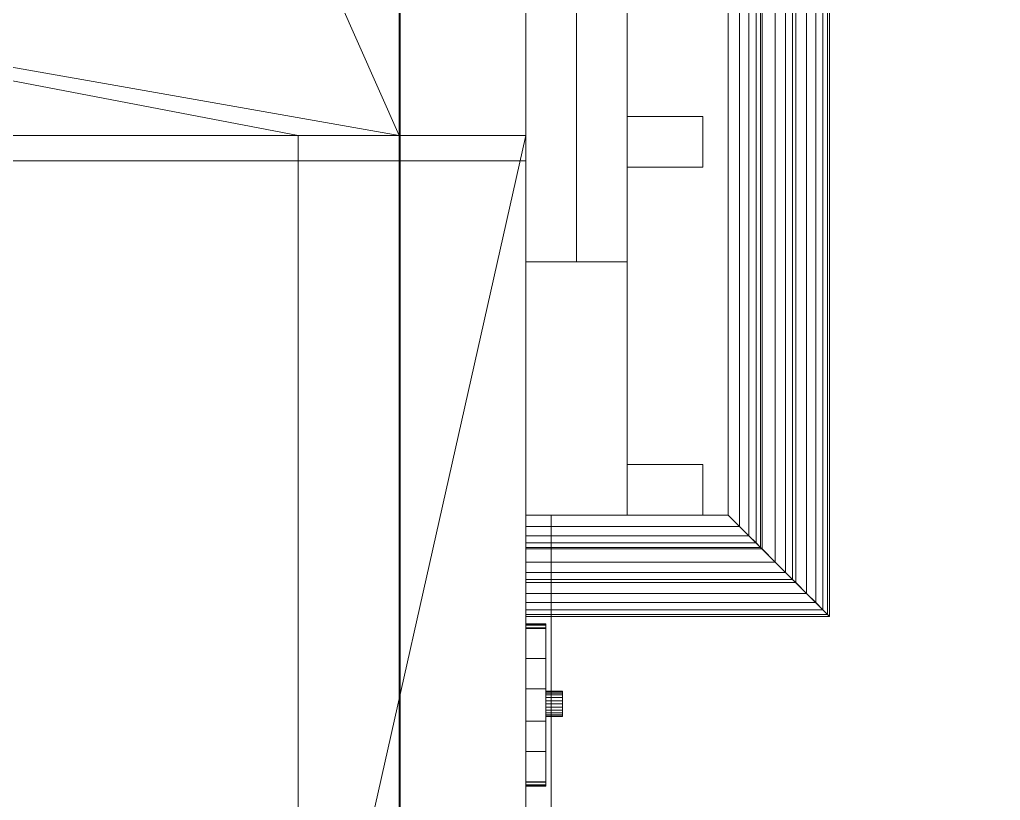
# Model space of a CAD drawing. Header units: inches. Extents: x -97 to 314, y -593 to 0.
# Drawn here: x 66 to 85.38, y -227.63 to -212.21 of the extents above; entities that cross this region are included whole.
import ezdxf

# ---------------------------------------------------------------- set-up
doc = ezdxf.new("R2010")
doc.units = ezdxf.units.IN
doc.header["$MEASUREMENT"] = 0
for name, color, linetype, lineweight in [('A-FLOR', 192, 'Continuous', 13), ('A-GENM', 13, 'Continuous', 9), ('A-ROOF', 132, 'Continuous', 13), ('A-WALL', 113, 'Continuous', 13), ('E-ELEC-FIXT', 91, 'Continuous', 9)]:
    doc.layers.add(name, color=color, linetype=linetype, lineweight=lineweight)

# ---------------------------------------------------------------- blocks, each defined once
blk = doc.blocks.new('Roof_5_9_-1 - Roof_5_9_-1-697546-_3D_')
at = {"layer": 'A-ROOF'}
mesh = blk.add_polyface(dxfattribs=at)
corners = [(73.517, -326.5, 152.714), (73.517, -83, 152.714), (-90.443, -83, 98.898), (-90.443, -326.5, 98.898)]
mesh.append_faces([[corners[k] for k in face] for face in [(0, 1, 2, 3)]])
mesh = blk.add_polyface(dxfattribs=at)
corners = [(73.5, -326.5, 146.5), (-89.5, -326.5, 93), (-89.5, -83, 93), (0, -83, 122.376), (0, -90.266, 122.376), (1.902, -91.5, 123), (73.5, -91.5, 146.5), (11.972, -84.967, 126.305), (8.941, -83, 125.31), (11.972, -83, 126.305)]
mesh.append_faces([[corners[k] for k in face] for face in [(9, 7, 8)]])
mesh.append_faces([[corners[k] for k in face] for face in [(1, 5, 0)]], dxfattribs={"vtx0": -1, "vtx1": -1})
mesh.append_faces([[corners[k] for k in face] for face in [(2, 4, 5), (5, 1, 2)]], dxfattribs={"vtx0": -1, "vtx2": -1})
mesh.append_faces([[corners[k] for k in face] for face in [(6, 0, 5)]], dxfattribs={"vtx1": -1})
mesh.append_faces([[corners[k] for k in face] for face in [(2, 3, 4)]], dxfattribs={"vtx2": -1})
mesh = blk.add_polyface(dxfattribs=at)
corners = [(234, -326.5, 93), (73.5, -326.5, 146.5), (73.5, -91.5, 146.5), (144, -91.5, 123), (147, -89.523, 122), (147, -83, 122), (234, -83, 93), (137.069, -83, 125.31), (134.085, -84.967, 126.305), (134.085, -83, 126.305)]
mesh.append_faces([[corners[k] for k in face] for face in [(9, 7, 8)]])
mesh.append_faces([[corners[k] for k in face] for face in [(6, 4, 5)]], dxfattribs={"vtx0": -1})
mesh.append_faces([[corners[k] for k in face] for face in [(4, 6, 3), (0, 3, 6)]], dxfattribs={"vtx0": -1, "vtx1": -1})
mesh.append_faces([[corners[k] for k in face] for face in [(3, 0, 1)]], dxfattribs={"vtx0": -1, "vtx2": -1})
mesh.append_faces([[corners[k] for k in face] for face in [(1, 2, 3)]], dxfattribs={"vtx2": -1})
mesh = blk.add_polyface(dxfattribs=at)
corners = [(234.962, -326.5, 98.898), (234.962, -83, 98.898), (73.517, -83, 152.714), (73.517, -326.5, 152.714)]
mesh.append_faces([[corners[k] for k in face] for face in [(0, 1, 2, 3)]])
blk = doc.blocks.new('Generic Models 10 - Generic Models 10-759174-_3D_')
at = {"layer": 'A-GENM'}
mesh = blk.add_polyface(dxfattribs=at)
corners = [(29, -215, 93), (29, -239, 93), (76, -239, 93), (76, -215, 93)]
mesh.append_faces([[corners[k] for k in face] for face in [(0, 1, 2, 3)]])
mesh = blk.add_polyface(dxfattribs=at)
corners = [(76, -239, 91), (29, -239, 91), (29, -215, 91), (76, -215, 91)]
mesh.append_faces([[corners[k] for k in face] for face in [(0, 1, 2, 3)]])
mesh = blk.add_polyface(dxfattribs=at)
corners = [(76, -215, 93), (76, -215, 91), (29, -215, 91), (29, -215, 93)]
mesh.append_faces([[corners[k] for k in face] for face in [(0, 1, 2, 3)]])
mesh = blk.add_polyface(dxfattribs=at)
corners = [(76, -239, 93), (76, -239, 91), (76, -215, 91), (76, -215, 93)]
mesh.append_faces([[corners[k] for k in face] for face in [(0, 1, 2, 3)]])
blk = doc.blocks.new('Generic Models 13 - Generic Models 13-762660-_3D_')
at = {"layer": 'A-GENM'}
mesh = blk.add_polyface(dxfattribs=at)
corners = [(76, -164, 53), (76, -166, 53), (80, -166, 53), (80, -222, 53), (76, -222, 53), (76, -224, 53), (82, -224, 53), (82, -164, 53)]
mesh.append_faces([[corners[k] for k in face] for face in [(3, 6, 7, 2)]], dxfattribs={"vtx0": -1, "vtx2": -1})
mesh.append_faces([[corners[k] for k in face] for face in [(0, 1, 2, 7)]], dxfattribs={"vtx2": -1})
mesh.append_faces([[corners[k] for k in face] for face in [(3, 4, 5, 6)]], dxfattribs={"vtx3": -1})
mesh = blk.add_polyface(dxfattribs=at)
corners = [(81.333, -164.667, 52), (81.547, -164.453, 52.133), (81.728, -164.272, 52.308), (81.867, -164.133, 52.518), (81.959, -164.041, 52.752), (82, -164, 53), (82, -224, 53), (81.959, -223.959, 52.752), (81.867, -223.867, 52.518), (81.728, -223.728, 52.308), (81.547, -223.547, 52.133), (81.333, -223.333, 52)]
mesh.append_faces([[corners[k] for k in face] for face in [(6, 7, 4, 5)]], dxfattribs={"vtx1": -1})
mesh.append_faces([[corners[k] for k in face] for face in [(7, 8, 3, 4), (2, 3, 8, 9), (9, 10, 1, 2)]], dxfattribs={"vtx1": -1, "vtx3": -1})
mesh.append_faces([[corners[k] for k in face] for face in [(10, 11, 0, 1)]], dxfattribs={"vtx3": -1})
mesh = blk.add_polyface(dxfattribs=at)
corners = [(80.667, -165.333, 51), (80.926, -165.074, 51.176), (81.132, -164.868, 51.412), (81.271, -164.729, 51.693), (81.333, -164.667, 52), (81.333, -223.333, 52), (81.271, -223.271, 51.693), (81.132, -223.132, 51.412), (80.926, -222.926, 51.176), (80.667, -222.667, 51)]
mesh.append_faces([[corners[k] for k in face] for face in [(5, 6, 3, 4), (0, 1, 8, 9)]], dxfattribs={"vtx1": -1})
mesh.append_faces([[corners[k] for k in face] for face in [(2, 3, 6, 7), (7, 8, 1, 2)]], dxfattribs={"vtx1": -1, "vtx3": -1})
mesh = blk.add_polyface(dxfattribs=at)
corners = [(80, -166, 50), (80.222, -165.778, 50.125), (80.408, -165.592, 50.297), (80.549, -165.451, 50.509), (80.637, -165.363, 50.748), (80.667, -165.333, 51), (80.667, -222.667, 51), (80.637, -222.637, 50.748), (80.549, -222.549, 50.509), (80.408, -222.408, 50.297), (80.222, -222.222, 50.125), (80, -222, 50)]
mesh.append_faces([[corners[k] for k in face] for face in [(6, 7, 4, 5)]], dxfattribs={"vtx1": -1})
mesh.append_faces([[corners[k] for k in face] for face in [(7, 8, 3, 4), (2, 3, 8, 9), (9, 10, 1, 2)]], dxfattribs={"vtx1": -1, "vtx3": -1})
mesh.append_faces([[corners[k] for k in face] for face in [(10, 11, 0, 1)]], dxfattribs={"vtx3": -1})
mesh = blk.add_polyface(dxfattribs=at)
corners = [(76, -217), (76, -222), (76, -222, 53), (76, -166, 53), (76, -166), (76, -171), (76, -171, 41), (76, -217, 41)]
mesh.append_faces([[corners[k] for k in face] for face in [(6, 3, 4, 5)]], dxfattribs={"vtx0": -1})
mesh.append_faces([[corners[k] for k in face] for face in [(3, 6, 7, 2)]], dxfattribs={"vtx0": -1, "vtx2": -1})
mesh.append_faces([[corners[k] for k in face] for face in [(1, 2, 7, 0)]], dxfattribs={"vtx1": -1})
mesh = blk.add_polyface(dxfattribs=at)
corners = [(78, -166, 53), (76, -166, 53), (76, -222, 53), (78, -222, 53)]
mesh.append_faces([[corners[k] for k in face] for face in [(0, 1, 2, 3)]])
mesh = blk.add_polyface(dxfattribs=at)
corners = [(78, -166, 50), (78, -222, 50), (78, -222, 53), (78, -166, 53)]
mesh.append_faces([[corners[k] for k in face] for face in [(0, 1, 2, 3)]])
mesh = blk.add_polyface(dxfattribs=at)
corners = [(80, -166, 53), (78, -166, 53), (78, -222, 53), (80, -222, 53)]
mesh.append_faces([[corners[k] for k in face] for face in [(0, 1, 2, 3)]])
mesh = blk.add_polyface(dxfattribs=at)
corners = [(80, -222, 50), (78, -222, 50), (78, -166, 50), (80, -166, 50)]
mesh.append_faces([[corners[k] for k in face] for face in [(0, 1, 2, 3)]])
mesh = blk.add_polyface(dxfattribs=at)
corners = [(78, -217), (78, -217, 41), (78, -171, 41), (78, -171), (78, -166), (78, -166, 53), (78, -222, 53), (78, -222)]
mesh.append_faces([[corners[k] for k in face] for face in [(1, 2, 5, 6)]], dxfattribs={"vtx1": -1, "vtx3": -1})
mesh.append_faces([[corners[k] for k in face] for face in [(7, 0, 1, 6)]], dxfattribs={"vtx2": -1})
mesh.append_faces([[corners[k] for k in face] for face in [(2, 3, 4, 5)]], dxfattribs={"vtx3": -1})
mesh = blk.add_polyface(dxfattribs=at)
corners = [(80, -166, 50), (80, -222, 50), (80, -222, 53), (80, -166, 53)]
mesh.append_faces([[corners[k] for k in face] for face in [(0, 1, 2, 3)]])
mesh = blk.add_polyface(dxfattribs=at)
corners = [(80, -222, 53), (80, -222, 50), (80, -166, 50), (80, -166, 53)]
mesh.append_faces([[corners[k] for k in face] for face in [(0, 1, 2, 3)]])
mesh = blk.add_polyface(dxfattribs=at)
corners = [(76, -217, 41), (76, -171, 41), (76, -171), (76, -177), (76, -177, 35), (76, -211, 35), (76, -211), (76, -217)]
mesh.append_faces([[corners[k] for k in face] for face in [(4, 5, 0, 1)]], dxfattribs={"vtx1": -1, "vtx3": -1})
mesh.append_faces([[corners[k] for k in face] for face in [(2, 3, 4, 1)]], dxfattribs={"vtx2": -1})
mesh.append_faces([[corners[k] for k in face] for face in [(5, 6, 7, 0)]], dxfattribs={"vtx3": -1})
mesh = blk.add_polyface(dxfattribs=at)
corners = [(77, -171, 41), (76, -171, 41), (76, -217, 41), (77, -217, 41)]
mesh.append_faces([[corners[k] for k in face] for face in [(0, 1, 2, 3)]])
mesh = blk.add_polyface(dxfattribs=at)
corners = [(78, -217, 41), (76, -217, 41), (76, -171, 41), (78, -171, 41)]
mesh.append_faces([[corners[k] for k in face] for face in [(0, 1, 2, 3)]])
mesh = blk.add_polyface(dxfattribs=at)
corners = [(77, -217, 41), (77, -217), (77, -211), (77, -211, 35), (77, -177, 35), (77, -177), (77, -171), (77, -171, 41)]
mesh.append_faces([[corners[k] for k in face] for face in [(3, 0, 1, 2)]], dxfattribs={"vtx0": -1})
mesh.append_faces([[corners[k] for k in face] for face in [(0, 3, 4, 7)]], dxfattribs={"vtx0": -1, "vtx2": -1})
mesh.append_faces([[corners[k] for k in face] for face in [(6, 7, 4, 5)]], dxfattribs={"vtx1": -1})
mesh = blk.add_polyface(dxfattribs=at)
corners = [(77, -217), (76, -217), (76, -211), (77, -211)]
mesh.append_faces([[corners[k] for k in face] for face in [(0, 1, 2, 3)]])
mesh = blk.add_polyface(dxfattribs=at)
corners = [(78, -214.125, 50), (79.5, -214.125, 50), (79.5, -214.125, 48.5), (78, -214.125, 48.5)]
mesh.append_faces([[corners[k] for k in face] for face in [(0, 1, 2, 3)]])
mesh = blk.add_polyface(dxfattribs=at)
corners = [(78, -215.125, 48.5), (78, -214.125, 48.5), (79.5, -214.125, 48.5), (79.5, -215.125, 48.5)]
mesh.append_faces([[corners[k] for k in face] for face in [(0, 1, 2, 3)]])
mesh = blk.add_polyface(dxfattribs=at)
corners = [(79.5, -215.125, 50), (79.5, -214.125, 50), (78, -214.125, 50), (78, -215.125, 50)]
mesh.append_faces([[corners[k] for k in face] for face in [(0, 1, 2, 3)]])
mesh = blk.add_polyface(dxfattribs=at)
corners = [(78, -215.125, 50), (78, -214.125, 50), (78, -214.125, 48.5), (78, -215.125, 48.5)]
mesh.append_faces([[corners[k] for k in face] for face in [(0, 1, 2, 3)]])
mesh = blk.add_polyface(dxfattribs=at)
corners = [(79.5, -215.125, 48.5), (79.5, -214.125, 48.5), (79.5, -214.125, 50), (79.5, -215.125, 50)]
mesh.append_faces([[corners[k] for k in face] for face in [(0, 1, 2, 3)]])
mesh = blk.add_polyface(dxfattribs=at)
corners = [(79.5, -215.125, 48.5), (79.5, -215.125, 50), (78, -215.125, 50), (78, -215.125, 48.5)]
mesh.append_faces([[corners[k] for k in face] for face in [(0, 1, 2, 3)]])
mesh = blk.add_polyface(dxfattribs=at)
corners = [(77, -217, 41), (76, -217, 41), (76, -217), (77, -217)]
mesh.append_faces([[corners[k] for k in face] for face in [(0, 1, 2, 3)]])
mesh = blk.add_polyface(dxfattribs=at)
corners = [(78, -217), (76, -217), (76, -217, 41), (78, -217, 41)]
mesh.append_faces([[corners[k] for k in face] for face in [(0, 1, 2, 3)]])
mesh = blk.add_polyface(dxfattribs=at)
corners = [(78, -222), (76, -222), (76, -217), (78, -217)]
mesh.append_faces([[corners[k] for k in face] for face in [(0, 1, 2, 3)]])
mesh = blk.add_polyface(dxfattribs=at)
corners = [(78, -221, 50), (79.5, -221, 50), (79.5, -221, 48.5), (78, -221, 48.5)]
mesh.append_faces([[corners[k] for k in face] for face in [(0, 1, 2, 3)]])
mesh = blk.add_polyface(dxfattribs=at)
corners = [(78, -222, 48.5), (78, -221, 48.5), (79.5, -221, 48.5), (79.5, -222, 48.5)]
mesh.append_faces([[corners[k] for k in face] for face in [(0, 1, 2, 3)]])
mesh = blk.add_polyface(dxfattribs=at)
corners = [(79.5, -222, 50), (79.5, -221, 50), (78, -221, 50), (78, -222, 50)]
mesh.append_faces([[corners[k] for k in face] for face in [(0, 1, 2, 3)]])
mesh = blk.add_polyface(dxfattribs=at)
corners = [(78, -222, 50), (78, -221, 50), (78, -221, 48.5), (78, -222, 48.5)]
mesh.append_faces([[corners[k] for k in face] for face in [(0, 1, 2, 3)]])
mesh = blk.add_polyface(dxfattribs=at)
corners = [(79.5, -222, 48.5), (79.5, -221, 48.5), (79.5, -221, 50), (79.5, -222, 50)]
mesh.append_faces([[corners[k] for k in face] for face in [(0, 1, 2, 3)]])
mesh = blk.add_polyface(dxfattribs=at)
corners = [(76, -222, 50), (76, -222.222, 50.125), (76, -222.408, 50.297), (76, -222.549, 50.509), (76, -222.637, 50.748), (76, -222.667, 51), (76, -222.926, 51.176), (76, -223.132, 51.412), (76, -223.271, 51.693), (76, -223.333, 52), (76, -223.547, 52.133), (76, -223.728, 52.308), (76, -223.867, 52.518), (76, -223.959, 52.752), (76, -224, 53), (76, -222, 53)]
mesh.append_faces([[corners[k] for k in face] for face in [(5, 15, 0)]], dxfattribs={"vtx0": -1, "vtx2": -1})
mesh.append_faces([[corners[k] for k in face] for face in [(15, 5, 6, 7), (15, 11, 12, 13), (15, 9, 10, 11)]], dxfattribs={"vtx0": -1, "vtx3": -1})
mesh.append_faces([[corners[k] for k in face] for face in [(14, 15, 13)]], dxfattribs={"vtx1": -1})
mesh.append_faces([[corners[k] for k in face] for face in [(4, 5, 0, 3), (8, 9, 15, 7)]], dxfattribs={"vtx1": -1, "vtx2": -1})
mesh.append_faces([[corners[k] for k in face] for face in [(0, 1, 2, 3)]], dxfattribs={"vtx3": -1})
mesh = blk.add_polyface(dxfattribs=at)
corners = [(80, -222, 50), (76, -222, 50), (76, -222, 53), (80, -222, 53)]
mesh.append_faces([[corners[k] for k in face] for face in [(0, 1, 2, 3)]])
mesh = blk.add_polyface(dxfattribs=at)
corners = [(80, -222, 50), (80.222, -222.222, 50.125), (80.408, -222.408, 50.297), (80.549, -222.549, 50.509), (80.637, -222.637, 50.748), (80.667, -222.667, 51), (76, -222.667, 51), (76, -222.637, 50.748), (76, -222.549, 50.509), (76, -222.408, 50.297), (76, -222.222, 50.125), (76, -222, 50)]
mesh.append_faces([[corners[k] for k in face] for face in [(6, 7, 4, 5)]], dxfattribs={"vtx1": -1})
mesh.append_faces([[corners[k] for k in face] for face in [(7, 8, 3, 4), (2, 3, 8, 9), (9, 10, 1, 2)]], dxfattribs={"vtx1": -1, "vtx3": -1})
mesh.append_faces([[corners[k] for k in face] for face in [(10, 11, 0, 1)]], dxfattribs={"vtx3": -1})
mesh = blk.add_polyface(dxfattribs=at)
corners = [(78, -222, 53), (76, -222, 53), (76, -222), (78, -222)]
mesh.append_faces([[corners[k] for k in face] for face in [(0, 1, 2, 3)]])
mesh = blk.add_polyface(dxfattribs=at)
corners = [(79.5, -222, 48.5), (79.5, -222, 50), (78, -222, 50), (78, -222, 48.5)]
mesh.append_faces([[corners[k] for k in face] for face in [(0, 1, 2, 3)]])
mesh = blk.add_polyface(dxfattribs=at)
corners = [(80, -222, 53), (78, -222, 53), (78, -222, 50), (80, -222, 50)]
mesh.append_faces([[corners[k] for k in face] for face in [(0, 1, 2, 3)]])
mesh = blk.add_polyface(dxfattribs=at)
corners = [(80.667, -222.667, 51), (80.926, -222.926, 51.176), (81.132, -223.132, 51.412), (81.271, -223.271, 51.693), (81.333, -223.333, 52), (76, -223.333, 52), (76, -223.271, 51.693), (76, -223.132, 51.412), (76, -222.926, 51.176), (76, -222.667, 51)]
mesh.append_faces([[corners[k] for k in face] for face in [(5, 6, 3, 4)]], dxfattribs={"vtx1": -1})
mesh.append_faces([[corners[k] for k in face] for face in [(2, 3, 6, 7), (7, 8, 1, 2)]], dxfattribs={"vtx1": -1, "vtx3": -1})
mesh.append_faces([[corners[k] for k in face] for face in [(8, 9, 0, 1)]], dxfattribs={"vtx3": -1})
mesh = blk.add_polyface(dxfattribs=at)
corners = [(81.333, -223.333, 52), (81.547, -223.547, 52.133), (81.728, -223.728, 52.308), (81.867, -223.867, 52.518), (81.959, -223.959, 52.752), (82, -224, 53), (76, -224, 53), (76, -223.959, 52.752), (76, -223.867, 52.518), (76, -223.728, 52.308), (76, -223.547, 52.133), (76, -223.333, 52)]
mesh.append_faces([[corners[k] for k in face] for face in [(6, 7, 4, 5)]], dxfattribs={"vtx1": -1})
mesh.append_faces([[corners[k] for k in face] for face in [(7, 8, 3, 4), (2, 3, 8, 9), (9, 10, 1, 2)]], dxfattribs={"vtx1": -1, "vtx3": -1})
mesh.append_faces([[corners[k] for k in face] for face in [(10, 11, 0, 1)]], dxfattribs={"vtx3": -1})
blk = doc.blocks.new('Switch 11 - Switch 11-649433-_3D_')
at = {"layer": 'E-ELEC-FIXT'}
mesh = blk.add_polyface(dxfattribs=at)
corners = [(-0.271, 0.724, 1.683), (-0.262, 0.724, 1.748), (-0.237, 0.724, 1.808), (-0.198, 0.724, 1.86), (-0.146, 0.724, 1.9), (-0.086, 0.724, 1.925), (-0.021, 0.724, 1.933), (0.044, 0.724, 1.925), (0.104, 0.724, 1.9), (0.156, 0.724, 1.86), (0.196, 0.724, 1.808), (0.221, 0.724, 1.748), (0.229, 0.724, 1.683), (0.221, 0.724, 1.619), (0.196, 0.724, 1.558), (0.156, 0.724, 1.507), (0.104, 0.724, 1.467), (0.044, 0.724, 1.442), (-0.021, 0.724, 1.433), (-0.086, 0.724, 1.442), (-0.146, 0.724, 1.467), (-0.198, 0.724, 1.507), (-0.237, 0.724, 1.558), (-0.262, 0.724, 1.619)]
mesh.append_faces([[corners[k] for k in face] for face in [(11, 9, 10), (22, 20, 21)]], dxfattribs={"vtx0": -1})
mesh.append_faces([[corners[k] for k in face] for face in [(22, 3, 9, 11), (13, 18, 20, 22)]], dxfattribs={"vtx0": -1, "vtx1": -1, "vtx2": -1, "vtx3": -1})
mesh.append_faces([[corners[k] for k in face] for face in [(5, 6, 7), (18, 19, 20)]], dxfattribs={"vtx2": -1})
mesh.append_faces([[corners[k] for k in face] for face in [(7, 8, 9, 5), (3, 4, 5, 9), (11, 12, 13, 22), (16, 17, 18, 13), (22, 23, 0, 3)]], dxfattribs={"vtx2": -1, "vtx3": -1})
mesh.append_faces([[corners[k] for k in face] for face in [(0, 1, 2, 3), (13, 14, 15, 16)]], dxfattribs={"vtx3": -1})
mesh = blk.add_polyface(dxfattribs=at)
corners = [(-0.271, 0.724, 1.683), (-0.262, 0.724, 1.619), (-0.237, 0.724, 1.558), (-0.198, 0.724, 1.507), (-0.146, 0.724, 1.467), (-0.086, 0.724, 1.442), (-0.021, 0.724, 1.433), (0.044, 0.724, 1.442), (0.104, 0.724, 1.467), (0.156, 0.724, 1.507), (0.196, 0.724, 1.558), (0.221, 0.724, 1.619), (0.229, 0.724, 1.683), (0.229, 0.395, 1.683), (0.221, 0.395, 1.619), (0.196, 0.395, 1.558), (0.156, 0.395, 1.507), (0.104, 0.395, 1.467), (0.044, 0.395, 1.442), (-0.021, 0.395, 1.433), (-0.086, 0.395, 1.442), (-0.146, 0.395, 1.467), (-0.198, 0.395, 1.507), (-0.237, 0.395, 1.558), (-0.262, 0.395, 1.619), (-0.271, 0.395, 1.683)]
mesh.append_faces([[corners[k] for k in face] for face in [(13, 14, 11, 12), (0, 1, 24, 25)]], dxfattribs={"vtx1": -1})
mesh.append_faces([[corners[k] for k in face] for face in [(14, 15, 10, 11), (16, 17, 8, 9), (15, 16, 9, 10), (17, 18, 7, 8), (6, 7, 18, 19), (19, 20, 5, 6), (20, 21, 4, 5), (22, 23, 2, 3), (21, 22, 3, 4), (23, 24, 1, 2)]], dxfattribs={"vtx1": -1, "vtx3": -1})
mesh = blk.add_polyface(dxfattribs=at)
corners = [(0.229, 0.724, 1.683), (0.221, 0.724, 1.748), (0.196, 0.724, 1.808), (0.156, 0.724, 1.86), (0.104, 0.724, 1.9), (0.044, 0.724, 1.925), (-0.021, 0.724, 1.933), (-0.086, 0.724, 1.925), (-0.146, 0.724, 1.9), (-0.198, 0.724, 1.86), (-0.237, 0.724, 1.808), (-0.262, 0.724, 1.748), (-0.271, 0.724, 1.683), (-0.271, 0.395, 1.683), (-0.262, 0.395, 1.748), (-0.237, 0.395, 1.808), (-0.198, 0.395, 1.86), (-0.146, 0.395, 1.9), (-0.086, 0.395, 1.925), (-0.021, 0.395, 1.933), (0.044, 0.395, 1.925), (0.104, 0.395, 1.9), (0.156, 0.395, 1.86), (0.196, 0.395, 1.808), (0.221, 0.395, 1.748), (0.229, 0.395, 1.683)]
mesh.append_faces([[corners[k] for k in face] for face in [(13, 14, 11, 12), (0, 1, 24, 25)]], dxfattribs={"vtx1": -1})
mesh.append_faces([[corners[k] for k in face] for face in [(14, 15, 10, 11), (16, 17, 8, 9), (15, 16, 9, 10), (17, 18, 7, 8), (6, 7, 18, 19), (19, 20, 5, 6), (20, 21, 4, 5), (22, 23, 2, 3), (21, 22, 3, 4), (23, 24, 1, 2)]], dxfattribs={"vtx1": -1, "vtx3": -1})
mesh = blk.add_polyface(dxfattribs=at)
corners = [(-0.317, 0.395, 3.265), (0.317, 0.395, 3.265), (0.921, 0.395, 3.224), (1.522, 0.395, 3.145), (1.575, 0.395, 2.611), (1.605, 0.395, 2.075), (1.605, 0.395, 1.632), (1.582, 0.395, 0.874), (1.514, 0.395, 0.119), (0.917, 0.395, 0.04), (0.317, 0.395), (-0.317, 0.395), (-0.917, 0.395, 0.04), (-1.514, 0.395, 0.119), (-1.582, 0.395, 0.874), (-1.605, 0.395, 1.632), (-1.605, 0.395, 2.075), (-1.575, 0.395, 2.611), (-1.522, 0.395, 3.145), (-0.921, 0.395, 3.224)]
mesh.append_faces([[corners[k] for k in face] for face in [(19, 17, 18), (4, 2, 3)]], dxfattribs={"vtx0": -1})
mesh.append_faces([[corners[k] for k in face] for face in [(5, 1, 2, 4)]], dxfattribs={"vtx0": -1, "vtx2": -1})
mesh.append_faces([[corners[k] for k in face] for face in [(11, 14, 15, 6), (1, 5, 6, 15)]], dxfattribs={"vtx0": -1, "vtx2": -1, "vtx3": -1})
mesh.append_faces([[corners[k] for k in face] for face in [(9, 10, 7, 8)]], dxfattribs={"vtx1": -1})
mesh.append_faces([[corners[k] for k in face] for face in [(16, 17, 19, 0), (15, 16, 0, 1), (6, 7, 10, 11)]], dxfattribs={"vtx1": -1, "vtx3": -1})
mesh.append_faces([[corners[k] for k in face] for face in [(12, 13, 14, 11)]], dxfattribs={"vtx2": -1})
mesh = blk.add_polyface(dxfattribs=at)
corners = [(-1.522, 0.395, 3.145), (-1.575, 0.395, 2.611), (-1.605, 0.395, 2.075), (-1.605, 0, 2.075), (-1.575, 0, 2.611), (-1.522, 0, 3.145)]
mesh.append_faces([[corners[k] for k in face] for face in [(2, 3, 4, 1), (5, 0, 1, 4)]], dxfattribs={"vtx2": -1})
mesh = blk.add_polyface(dxfattribs=at)
corners = [(-1.605, 0.395, 1.632), (-1.605, 0, 1.632), (-1.605, 0, 2.075), (-1.605, 0.395, 2.075)]
mesh.append_faces([[corners[k] for k in face] for face in [(0, 1, 2, 3)]])
mesh = blk.add_polyface(dxfattribs=at)
corners = [(-1.605, 0.395, 1.632), (-1.582, 0.395, 0.874), (-1.514, 0.395, 0.119), (-1.514, 0, 0.119), (-1.582, 0, 0.874), (-1.605, 0, 1.632)]
mesh.append_faces([[corners[k] for k in face] for face in [(5, 0, 1, 4)]], dxfattribs={"vtx2": -1})
mesh.append_faces([[corners[k] for k in face] for face in [(1, 2, 3, 4)]], dxfattribs={"vtx3": -1})
mesh = blk.add_polyface(dxfattribs=at)
corners = [(-0.317, 0.395, 3.265), (-0.921, 0.395, 3.224), (-1.522, 0.395, 3.145), (-1.522, 0, 3.145), (-0.921, 0, 3.224), (-0.317, 0, 3.265)]
mesh.append_faces([[corners[k] for k in face] for face in [(1, 2, 3, 4), (4, 5, 0, 1)]], dxfattribs={"vtx3": -1})
mesh = blk.add_polyface(dxfattribs=at)
corners = [(-1.514, 0.395, 0.119), (-0.917, 0.395, 0.04), (-0.317, 0.395), (-0.317, 0), (-0.917, 0, 0.04), (-1.514, 0, 0.119)]
mesh.append_faces([[corners[k] for k in face] for face in [(1, 2, 3, 4), (4, 5, 0, 1)]], dxfattribs={"vtx3": -1})
mesh = blk.add_polyface(dxfattribs=at)
corners = [(0.317, 0.395), (0.317, 0), (-0.317, 0), (-0.317, 0.395)]
mesh.append_faces([[corners[k] for k in face] for face in [(0, 1, 2, 3)]])
mesh = blk.add_polyface(dxfattribs=at)
corners = [(-0.317, 0.395, 3.265), (-0.317, 0, 3.265), (0.317, 0, 3.265), (0.317, 0.395, 3.265)]
mesh.append_faces([[corners[k] for k in face] for face in [(0, 1, 2, 3)]])
mesh = blk.add_polyface(dxfattribs=at)
corners = [(-0.271, 0.395, 1.683), (-0.262, 0.395, 1.619), (-0.237, 0.395, 1.558), (-0.198, 0.395, 1.507), (-0.146, 0.395, 1.467), (-0.086, 0.395, 1.442), (-0.021, 0.395, 1.433), (0.044, 0.395, 1.442), (0.104, 0.395, 1.467), (0.156, 0.395, 1.507), (0.196, 0.395, 1.558), (0.221, 0.395, 1.619), (0.229, 0.395, 1.683), (0.221, 0.395, 1.748), (0.196, 0.395, 1.808), (0.156, 0.395, 1.86), (0.104, 0.395, 1.9), (0.044, 0.395, 1.925), (-0.021, 0.395, 1.933), (-0.086, 0.395, 1.925), (-0.146, 0.395, 1.9), (-0.198, 0.395, 1.86), (-0.237, 0.395, 1.808), (-0.262, 0.395, 1.748)]
mesh.append_faces([[corners[k] for k in face] for face in [(21, 19, 20), (13, 11, 12)]], dxfattribs={"vtx0": -1})
mesh.append_faces([[corners[k] for k in face] for face in [(15, 11, 13, 14)]], dxfattribs={"vtx0": -1, "vtx1": -1})
mesh.append_faces([[corners[k] for k in face] for face in [(4, 8, 11, 15), (21, 2, 15, 19)]], dxfattribs={"vtx0": -1, "vtx1": -1, "vtx2": -1, "vtx3": -1})
mesh.append_faces([[corners[k] for k in face] for face in [(9, 10, 11, 8), (4, 5, 6), (22, 23, 0, 21), (17, 18, 19)]], dxfattribs={"vtx2": -1})
mesh.append_faces([[corners[k] for k in face] for face in [(6, 7, 8, 4), (2, 3, 4, 15), (0, 1, 2, 21), (15, 16, 17, 19)]], dxfattribs={"vtx2": -1, "vtx3": -1})
mesh = blk.add_polyface(dxfattribs=at)
corners = [(0.317, 0.395), (0.917, 0.395, 0.04), (1.514, 0.395, 0.119), (1.514, 0, 0.119), (0.917, 0, 0.04), (0.317, 0)]
mesh.append_faces([[corners[k] for k in face] for face in [(1, 2, 3, 4), (4, 5, 0, 1)]], dxfattribs={"vtx3": -1})
mesh = blk.add_polyface(dxfattribs=at)
corners = [(1.522, 0.395, 3.145), (0.921, 0.395, 3.224), (0.317, 0.395, 3.265), (0.317, 0, 3.265), (0.921, 0, 3.224), (1.522, 0, 3.145)]
mesh.append_faces([[corners[k] for k in face] for face in [(1, 2, 3, 4), (4, 5, 0, 1)]], dxfattribs={"vtx3": -1})
mesh = blk.add_polyface(dxfattribs=at)
corners = [(1.514, 0.395, 0.119), (1.582, 0.395, 0.874), (1.605, 0.395, 1.632), (1.605, 0, 1.632), (1.582, 0, 0.874), (1.514, 0, 0.119)]
mesh.append_faces([[corners[k] for k in face] for face in [(5, 0, 1, 4)]], dxfattribs={"vtx2": -1})
mesh.append_faces([[corners[k] for k in face] for face in [(1, 2, 3, 4)]], dxfattribs={"vtx3": -1})
mesh = blk.add_polyface(dxfattribs=at)
corners = [(1.605, 0.395, 2.075), (1.575, 0.395, 2.611), (1.522, 0.395, 3.145), (1.522, 0, 3.145), (1.575, 0, 2.611), (1.605, 0, 2.075)]
mesh.append_faces([[corners[k] for k in face] for face in [(2, 3, 4, 1), (5, 0, 1, 4)]], dxfattribs={"vtx2": -1})
mesh = blk.add_polyface(dxfattribs=at)
corners = [(1.605, 0.395, 2.075), (1.605, 0, 2.075), (1.605, 0, 1.632), (1.605, 0.395, 1.632)]
mesh.append_faces([[corners[k] for k in face] for face in [(0, 1, 2, 3)]])
mesh = blk.add_polyface(dxfattribs=at)
corners = [(-0.317, 0, 3.265), (-0.921, 0, 3.224), (-1.522, 0, 3.145), (-1.575, 0, 2.611), (-1.605, 0, 2.075), (-1.605, 0, 1.632), (-1.582, 0, 0.874), (-1.514, 0, 0.119), (-0.917, 0, 0.04), (-0.317, 0), (0.317, 0), (0.917, 0, 0.04), (1.514, 0, 0.119), (1.582, 0, 0.874), (1.605, 0, 1.632), (1.605, 0, 2.075), (1.575, 0, 2.611), (1.522, 0, 3.145), (0.921, 0, 3.224), (0.317, 0, 3.265)]
mesh.append_faces([[corners[k] for k in face] for face in [(18, 16, 17), (3, 1, 2)]], dxfattribs={"vtx0": -1})
mesh.append_faces([[corners[k] for k in face] for face in [(4, 0, 1, 3), (0, 4, 5, 19)]], dxfattribs={"vtx0": -1, "vtx2": -1})
mesh.append_faces([[corners[k] for k in face] for face in [(10, 13, 14, 5)]], dxfattribs={"vtx0": -1, "vtx2": -1, "vtx3": -1})
mesh.append_faces([[corners[k] for k in face] for face in [(8, 9, 6, 7)]], dxfattribs={"vtx1": -1})
mesh.append_faces([[corners[k] for k in face] for face in [(14, 15, 19, 5)]], dxfattribs={"vtx1": -1, "vtx2": -1, "vtx3": -1})
mesh.append_faces([[corners[k] for k in face] for face in [(15, 16, 18, 19), (5, 6, 9, 10)]], dxfattribs={"vtx1": -1, "vtx3": -1})
mesh.append_faces([[corners[k] for k in face] for face in [(11, 12, 13, 10)]], dxfattribs={"vtx2": -1})

msp = doc.modelspace()

# ---------------------------------------------------------------- block references
at = {"layer": 'A-GENM'}
for name in ['Generic Models 13 - Generic Models 13-762660-_3D_', 'Generic Models 10 - Generic Models 10-759174-_3D_']:
    msp.add_blockref(name, (0, 0), dxfattribs=at)
at = {"layer": 'A-ROOF'}
msp.add_blockref('Roof_5_9_-1 - Roof_5_9_-1-697546-_3D_', (0, 0), dxfattribs=at)
at = {"layer": 'E-ELEC-FIXT', "rotation": 269.9999999999997}
msp.add_blockref('Switch 11 - Switch 11-649433-_3D_', (76, -225.75, 42), dxfattribs=at)

# ---------------------------------------------------------------- meshes
at = {"layer": 'A-FLOR'}
mesh = msp.add_polyface(dxfattribs=at)
corners = [(-96, -332.5, -5.906), (-96, -83, -5.906), (0, -83, -5.906), (0, 0, -5.906), (147, 0, -5.906), (147, -87, -5.906), (240.5, -87, -5.906), (240.5, -331, -5.906), (115.5, -331, -5.906), (115.5, -326.5, -5.906), (109, -326.5, -5.906), (109, -331, -5.906), (71.5, -331, -5.906), (71.5, -275.57, -5.906), (36.5, -275.57, -5.906), (36.5, -331, -5.906), (-91.5, -331, -5.906), (-91.5, -332.5, -5.906)]
mesh.append_faces([[corners[k] for k in face] for face in [(5, 13, 2)]], dxfattribs={"vtx0": -1, "vtx1": -1, "vtx2": -1})
mesh.append_faces([[corners[k] for k in face] for face in [(7, 9, 13, 5)]], dxfattribs={"vtx0": -1, "vtx1": -1, "vtx2": -1, "vtx3": -1})
mesh.append_faces([[corners[k] for k in face] for face in [(2, 13, 14, 1), (13, 9, 10)]], dxfattribs={"vtx0": -1, "vtx2": -1})
mesh.append_faces([[corners[k] for k in face] for face in [(6, 7, 5)]], dxfattribs={"vtx1": -1})
mesh.append_faces([[corners[k] for k in face] for face in [(7, 8, 9)]], dxfattribs={"vtx2": -1})
mesh.append_faces([[corners[k] for k in face] for face in [(14, 15, 16, 1)]], dxfattribs={"vtx2": -1, "vtx3": -1})
mesh.append_faces([[corners[k] for k in face] for face in [(16, 17, 0, 1), (10, 11, 12, 13), (2, 3, 4, 5)]], dxfattribs={"vtx3": -1})
mesh = msp.add_polyface(dxfattribs=at)
corners = [(-96, -332.5), (-91.5, -332.5), (-91.5, -331), (36.5, -331), (36.5, -275.57), (71.5, -275.57), (71.5, -331), (109, -331), (109, -326.5), (115.5, -326.5), (115.5, -331), (240.5, -331), (240.5, -87), (147, -87), (147, 0), (0, 0), (0, -83), (-96, -83)]
mesh.append_faces([[corners[k] for k in face] for face in [(8, 5, 6, 7)]], dxfattribs={"vtx0": -1})
mesh.append_faces([[corners[k] for k in face] for face in [(13, 5, 11, 12), (9, 5, 8)]], dxfattribs={"vtx0": -1, "vtx1": -1})
mesh.append_faces([[corners[k] for k in face] for face in [(9, 11, 5)]], dxfattribs={"vtx0": -1, "vtx1": -1, "vtx2": -1})
mesh.append_faces([[corners[k] for k in face] for face in [(4, 16, 17, 2), (16, 4, 5, 13)]], dxfattribs={"vtx0": -1, "vtx2": -1, "vtx3": -1})
mesh.append_faces([[corners[k] for k in face] for face in [(10, 11, 9), (3, 4, 2)]], dxfattribs={"vtx1": -1})
mesh.append_faces([[corners[k] for k in face] for face in [(14, 15, 16, 13), (0, 1, 2, 17)]], dxfattribs={"vtx2": -1})
at = {"layer": 'A-WALL'}
mesh = msp.add_polyface(dxfattribs=at)
corners = [(76, -214.5), (71.5, -214.5), (33.5, -214.5), (29, -214.5), (29, -210), (43, -210), (43.5, -210), (48, -210), (76, -210)]
mesh.append_faces([[corners[k] for k in face] for face in [(7, 1, 2, 6)]], dxfattribs={"vtx0": -1, "vtx2": -1})
mesh.append_faces([[corners[k] for k in face] for face in [(5, 6, 2, 4)]], dxfattribs={"vtx1": -1, "vtx2": -1})
mesh.append_faces([[corners[k] for k in face] for face in [(2, 3, 4), (8, 0, 1, 7)]], dxfattribs={"vtx2": -1})
mesh = msp.add_polyface(dxfattribs=at)
corners = [(29, -214.5, 131.894), (73.5, -214.5, 146.5), (73.5, -210, 146.5), (71.5, -210, 145.844), (48, -210, 138.13), (43.5, -210, 136.653), (33.5, -210, 133.371), (29, -210, 131.894)]
mesh.append_faces([[corners[k] for k in face] for face in [(0, 6, 7)]], dxfattribs={"vtx0": -1})
mesh.append_faces([[corners[k] for k in face] for face in [(6, 0, 5)]], dxfattribs={"vtx0": -1, "vtx1": -1})
mesh.append_faces([[corners[k] for k in face] for face in [(0, 1, 4), (3, 4, 1), (4, 5, 0)]], dxfattribs={"vtx1": -1, "vtx2": -1})
mesh.append_faces([[corners[k] for k in face] for face in [(1, 2, 3)]], dxfattribs={"vtx2": -1})
mesh = msp.add_polyface(dxfattribs=at)
corners = [(76, -214.5, 145.667), (76, -210, 145.667), (73.5, -210, 146.5), (73.5, -214.5, 146.5)]
mesh.append_faces([[corners[k] for k in face] for face in [(0, 1, 2, 3)]])
mesh = msp.add_polyface(dxfattribs=at)
corners = [(76, -214.5, 145.667), (76, -214.5, 91), (76, -214.5), (76, -210), (76, -210, 35), (76, -210, 145.667)]
mesh.append_faces([[corners[k] for k in face] for face in [(4, 1, 2, 3)]], dxfattribs={"vtx0": -1})
mesh.append_faces([[corners[k] for k in face] for face in [(5, 0, 1, 4)]], dxfattribs={"vtx2": -1})
mesh = msp.add_polyface(dxfattribs=at)
corners = [(29, -214.5), (33.5, -214.5), (71.5, -214.5), (76, -214.5), (76, -214.5, 91), (76, -214.5, 145.667), (73.5, -214.5, 146.5), (29, -214.5, 131.894), (29, -214.5, 91)]
mesh.append_faces([[corners[k] for k in face] for face in [(4, 7, 8, 2)]], dxfattribs={"vtx0": -1, "vtx2": -1, "vtx3": -1})
mesh.append_faces([[corners[k] for k in face] for face in [(2, 3, 4)]], dxfattribs={"vtx2": -1})
mesh.append_faces([[corners[k] for k in face] for face in [(8, 0, 1, 2), (4, 5, 6, 7)]], dxfattribs={"vtx3": -1})
mesh = msp.add_polyface(dxfattribs=at)
corners = [(71.5, -239), (71.5, -239, 91), (71.5, -234.5, 91), (71.5, -214.5, 91), (71.5, -214.5), (71.5, -234.5)]
mesh.append_faces([[corners[k] for k in face] for face in [(1, 2, 5, 0)]], dxfattribs={"vtx1": -1})
mesh.append_faces([[corners[k] for k in face] for face in [(3, 4, 5, 2)]], dxfattribs={"vtx2": -1})
mesh = msp.add_polyface(dxfattribs=at)
corners = [(76, -214.5), (76, -239), (71.5, -239), (71.5, -234.5), (71.5, -214.5)]
mesh.append_faces([[corners[k] for k in face] for face in [(3, 0, 1, 2)]], dxfattribs={"vtx0": -1})
mesh.append_faces([[corners[k] for k in face] for face in [(3, 4, 0)]], dxfattribs={"vtx2": -1})
mesh = msp.add_polyface(dxfattribs=at)
corners = [(76, -239, 91), (76, -214.5, 91), (71.5, -214.5, 91), (71.5, -234.5, 91), (71.5, -239, 91)]
mesh.append_faces([[corners[k] for k in face] for face in [(3, 0, 1, 2)]], dxfattribs={"vtx0": -1})
mesh.append_faces([[corners[k] for k in face] for face in [(3, 4, 0)]], dxfattribs={"vtx2": -1})
mesh = msp.add_polyface(dxfattribs=at)
corners = [(76, -214.5), (71.5, -214.5), (71.5, -214.5, 91), (76, -214.5, 91)]
mesh.append_faces([[corners[k] for k in face] for face in [(0, 1, 2, 3)]])
mesh = msp.add_polyface(dxfattribs=at)
corners = [(76, -214.5), (76, -214.5, 91), (76, -239, 91), (76, -239)]
mesh.append_faces([[corners[k] for k in face] for face in [(0, 1, 2, 3)]])
mesh = msp.add_polyface(dxfattribs=at)
corners = [(76, -239, 4), (76, -222, 4), (76, -222), (76, -239)]
mesh.append_faces([[corners[k] for k in face] for face in [(0, 1, 2, 3)]])
mesh = msp.add_polyface(dxfattribs=at)
corners = [(76.5, -239), (76, -239), (76, -222), (76.5, -222)]
mesh.append_faces([[corners[k] for k in face] for face in [(0, 1, 2, 3)]])
mesh = msp.add_polyface(dxfattribs=at)
corners = [(76.5, -222), (76, -222), (76, -222, 4), (76.5, -222, 4)]
mesh.append_faces([[corners[k] for k in face] for face in [(0, 1, 2, 3)]])
mesh = msp.add_polyface(dxfattribs=at)
corners = [(76.5, -222, 4), (76, -222, 4), (76, -239, 4), (76.5, -239, 4)]
mesh.append_faces([[corners[k] for k in face] for face in [(0, 1, 2, 3)]])
mesh = msp.add_polyface(dxfattribs=at)
corners = [(76.5, -222), (76.5, -222, 4), (76.5, -239, 4), (76.5, -239)]
mesh.append_faces([[corners[k] for k in face] for face in [(0, 1, 2, 3)]])

doc.saveas('drawing.dxf')
